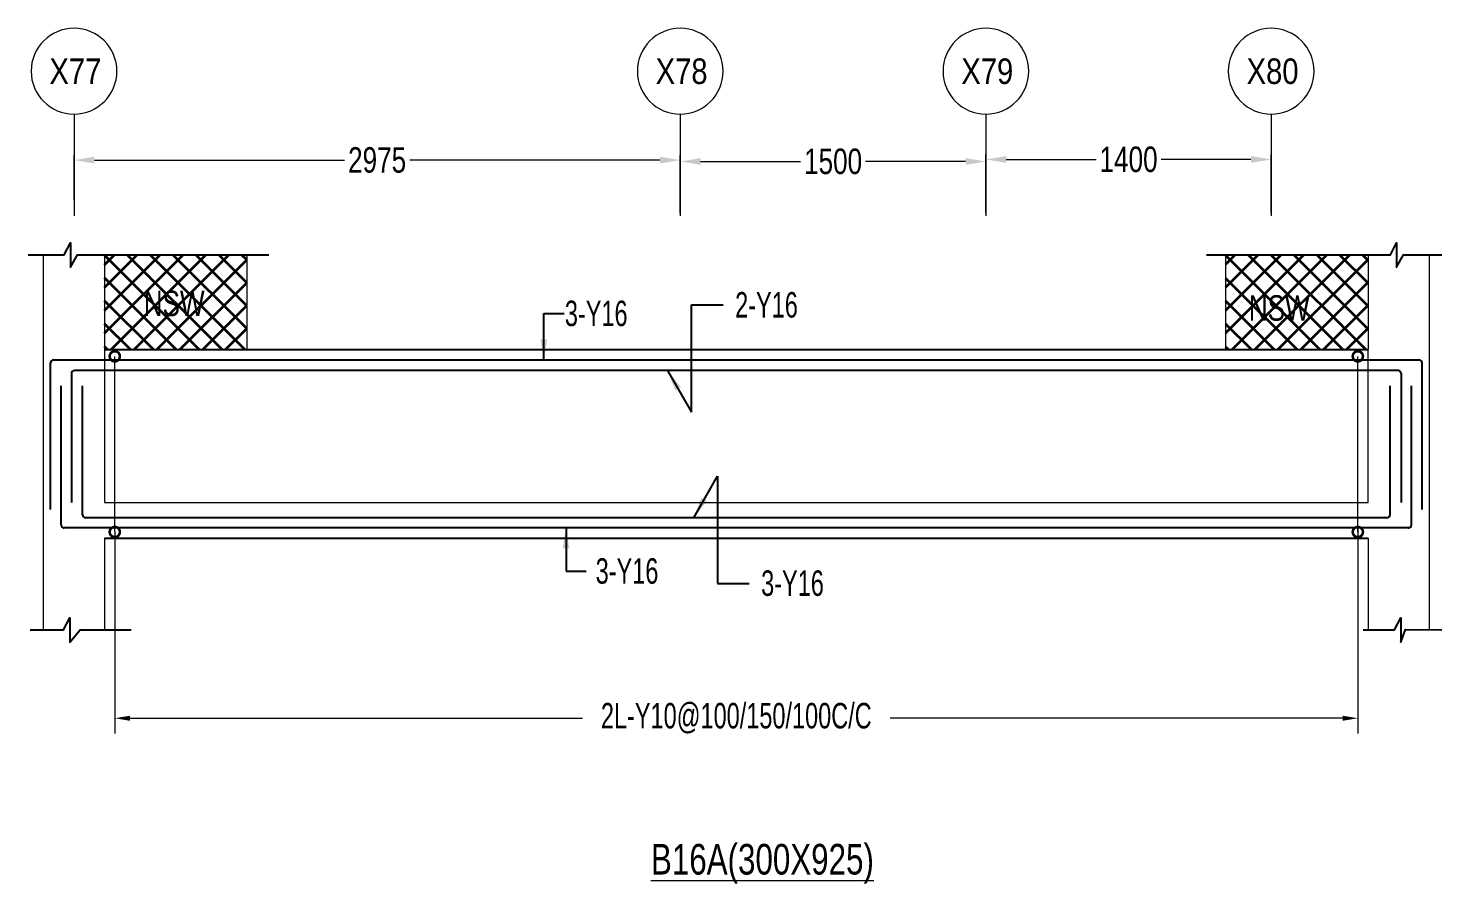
# Model space of a CAD drawing. Header units: millimetres. Extents: x -2697 to 288508, y -1308 to 60928.
# Drawn here: x 14934 to 21870, y 18004 to 22201 of the extents above; entities that cross this region are included whole.
import ezdxf
from ezdxf.enums import TextEntityAlignment as Align

# ---------------------------------------------------------------- set-up
doc = ezdxf.new("R2010")
doc.units = ezdxf.units.MM
doc.header["$LTSCALE"] = 100
for name, pattern in [('ACAD_ISO04W100', [30, 24, -3, 0, -3]), ('CONTINOUS', [0]), ('CONTINU', [0]), ('HIDDEN', [0.375, 0.25, -0.125])]:
    doc.linetypes.add(name, pattern=pattern)
doc.layers.get('Defpoints').update_dxf_attribs({"color": 1, "lineweight": 0})
for name, color, linetype in [('-S-ARROW', 253, 'Continuous'), ('-S-MISC', 8, 'Continuous'), ('-STR-BEAM', 7, 'CONTINU'), ('-STR-REINF', 3, 'Continuous'), ('-STR-TEXT', 6, 'Continuous'), ('rein', 3, 'Continuous')]:
    doc.layers.add(name, color=color, linetype=linetype)
for name, color, linetype, lineweight in [('-S-STIRUP', 11, 'Continuous', 9), ('-S-TEXT', 6, 'Continuous', 0), ('-STR-COLUMN', 5, 'HIDDEN', 13), ('-STR-RF-DIM', 252, 'CONTINOUS', 20), ('A-ANNO-GRID-LINE', 252, 'ACAD_ISO04W100', 20), ('A-ANNO-GRID-TEXT', 13, 'Continuous', 15), ('GRID DIM', 252, 'Continuous', 9), ('S-COL HATCH', 9, 'Continuous', 35), ('SEC TEXT', 9, 'Continuous', 18), ('SLAB LINE', 254, 'HIDDEN', 20)]:
    doc.layers.add(name, color=color, linetype=linetype, lineweight=lineweight)
doc.styles.add('BEAM-LS', font='romans.shx', dxfattribs={"width": 0.8})
doc.styles.add('Dim.s & Anno.(Misc.)', font='ARIALN.TTF')
doc.styles.add('SOBHA', font='swisscl.ttf', dxfattribs={"width": 0.9})
doc.styles.add('sobha.sed', font='swisscl.ttf')
doc.dimstyles.new('S-50', dxfattribs={"dimscale": 50, "dimtxt": 2.5, "dimasz": 2, "dimexe": 0.5, "dimexo": 0.25, "dimgap": 0.25, "dimtad": 0, "dimdec": 0, "dimrnd": 0.0005, "dimzin": 0, "dimdsep": 46, "dimtxsty": 'sobha.sed', "dimblk": 'OBLIQUE', "dimcen": 0.09, "dimclrd": 8, "dimclre": 8, "dimclrt": 6, "dimadec": 0, "dimazin": 0, "dimtfac": 1, "dimtdec": 0, "dimtofl": 0, "dimtmove": 2, "dimatfit": 3, "dimfxl": 0.18, "dimtolj": 1, "dimtzin": 0, "dimlwd": -1, "dimlwe": -1, "dimarcsym": 0})
doc.dimstyles.new('S-DIM50', dxfattribs={"dimscale": 50, "dimtxt": 2.5, "dimasz": 1.5, "dimexe": 1.5, "dimexo": 1, "dimgap": 0.5, "dimtad": 0, "dimdec": 0, "dimzin": 0, "dimdsep": 46, "dimtxsty": 'SOBHA', "dimcen": 0.09, "dimclrd": 256, "dimclre": 256, "dimclrt": 6, "dimadec": 5, "dimazin": 0, "dimtfac": 1, "dimtdec": 0, "dimtofl": 0, "dimtmove": 0, "dimatfit": 3, "dimfxl": 0.18, "dimtolj": 1, "dimtzin": 0, "dimlwd": -1, "dimlwe": -1, "dimarcsym": 0})
doc.dimstyles.new('STIRUP', dxfattribs={"dimscale": 50, "dimtxt": 2.5, "dimasz": 2.2, "dimexe": 0, "dimexo": 0, "dimgap": 0.5, "dimtad": 0, "dimdec": 0, "dimzin": 0, "dimdsep": 46, "dimtxsty": 'BEAM-LS', "dimblk": 'DOTSMALL', "dimcen": 0.09, "dimclrd": 256, "dimclre": 256, "dimclrt": 256, "dimadec": 5, "dimazin": 0, "dimtfac": 1, "dimtdec": 0, "dimtofl": 0, "dimtmove": 0, "dimatfit": 3, "dimldrblk": 'DOTSMALL', "dimfxl": 0, "dimfxlon": 1, "dimtolj": 1, "dimtzin": 0, "dimlwd": -1, "dimlwe": -1, "dimarcsym": 0})

# ---------------------------------------------------------------- blocks, each defined once
blk = doc.blocks.new('_DotSmall')
at = {"color": 0, "linetype": 'ByBlock', "const_width": 0.5}
blk.add_lwpolyline([(-0.0625, 0, 1), (0.0625, 0, 1)], format="xyb", close=True, dxfattribs=at)
blk = doc.blocks.new('*D295')
at = {"layer": '-S-STIRUP', "ltscale": 100, "transparency": 16777216}
blk.add_line((21458.7, 19729.4), (21458.7, 20591.1), dxfattribs=at)
at = {"layer": 'Defpoints', "color": 0, "linetype": 'CONTINU', "ltscale": 100, "transparency": 16777216}
for p in [(21458.7, 20591.1, 0), (21458.7, 20591.1), (21458.7, 19729.4, 0)]:
    blk.add_point(p, dxfattribs=at)
at = {"layer": '-S-STIRUP', "linetype": 'CONTINU', "ltscale": 100, "transparency": 16777216, "xscale": 100, "yscale": 100, "zscale": 100}
for p, rotation in [((21458.7, 20591.1), 90), ((21458.7, 19729.4), 270)]:
    blk.add_blockref('_DotSmall', p, dxfattribs=dict(at, rotation=rotation))
blk = doc.blocks.new('*D296')
at = {"layer": '-S-STIRUP', "ltscale": 100, "transparency": 16777216}
blk.add_line((15358.7, 19729.4), (15358.7, 20591.1), dxfattribs=at)
at = {"layer": 'Defpoints', "color": 0, "linetype": 'CONTINU', "ltscale": 100, "transparency": 16777216}
for p in [(15358.7, 20591.1, 0), (15358.7, 20591.1), (15358.7, 19729.4, 0)]:
    blk.add_point(p, dxfattribs=at)
at = {"layer": '-S-STIRUP', "linetype": 'CONTINU', "ltscale": 100, "transparency": 16777216, "xscale": 100, "yscale": 100, "zscale": 100}
for p, rotation in [((15358.7, 20591.1), 90), ((15358.7, 19729.4), 270)]:
    blk.add_blockref('_DotSmall', p, dxfattribs=dict(at, rotation=rotation))
blk = doc.blocks.new('*D297')
at = {"layer": '-STR-RF-DIM', "transparency": 16777216}
for p, q in [((15358.7, 19729.4), (15358.7, 18740.5)), ((21458.7, 19749.1), (21458.7, 18740.5)), ((15433.7, 18815.5), (17653.8, 18815.5)), ((21383.7, 18815.5), (19163.5, 18815.5))]:
    blk.add_line(p, q, dxfattribs=at)
for points in [[(15433.7, 18828), (15433.7, 18803), (15358.7, 18815.5)], [(21383.7, 18828), (21383.7, 18803), (21458.7, 18815.5)]]:
    blk.add_solid(points, dxfattribs=at)
at = {"layer": 'Defpoints', "color": 0, "transparency": 16777216}
for p in [(15358.7, 19729.4, 0), (21458.7, 19749.1, 0), (15358.7, 18815.5)]:
    blk.add_point(p, dxfattribs=at)
at = {"layer": '-STR-RF-DIM', "color": 6, "transparency": 16777216, "insert": (18408.7, 18815.5), "char_height": 125, "attachment_point": 5, "style": 'SOBHA'}
blk.add_mtext('\\A1;2L-Y10@100/150/100C/C', dxfattribs=at)
blk = doc.blocks.new('_Oblique')
at = {"color": 0, "linetype": 'ByBlock', "lineweight": -2}
blk.add_line((-0.5, -0.5), (0.5, 0.5), dxfattribs=at)
blk = doc.blocks.new('A-SYMB_Grid')
blk.add_circle((0, 0), 4.21)
at = {"style": 'Dim.s & Anno.(Misc.)'}
blk.add_attdef('GRID', text='', height=3, dxfattribs=at).set_placement((0, 0), align=Align.MIDDLE_CENTER)
blk = doc.blocks.new('*D298')
at = {"layer": 'Defpoints', "color": 0, "transparency": 16777216}
for p in [(18133.7, 21553.9), (15158.7, 21344.3), (18133.7, 21280.5)]:
    blk.add_point(p, dxfattribs=at)
at = {"layer": 'GRID DIM', "transparency": 16777216}
for p, q in [((15158.7, 21356.8), (15158.7, 21578.9)), ((18133.7, 21293), (18133.7, 21578.9)), ((15258.7, 21553.9), (16485.6, 21553.9)), ((18033.7, 21553.9), (16806.8, 21553.9))]:
    blk.add_line(p, q, dxfattribs=at)
for points in [[(15258.7, 21570.5), (15258.7, 21537.2), (15158.7, 21553.9)], [(18033.7, 21570.5), (18033.7, 21537.2), (18133.7, 21553.9)]]:
    blk.add_solid(points, dxfattribs=at)
at = {"layer": 'GRID DIM', "color": 13, "transparency": 16777216, "insert": (16646.2, 21553.9), "char_height": 125, "attachment_point": 5, "style": 'sobha.sed'}
blk.add_mtext('\\A1;2975', dxfattribs=at)
blk = doc.blocks.new('*D309')
at = {"layer": 'Defpoints', "color": 0, "transparency": 16777216}
for p in [(19633.7, 21547), (18133.7, 21280.5, 0), (19633.7, 21280.5, 0)]:
    blk.add_point(p, dxfattribs=at)
at = {"layer": 'GRID DIM', "transparency": 16777216}
for p, q in [((18133.7, 21293), (18133.7, 21572)), ((19633.7, 21293), (19633.7, 21572)), ((18233.7, 21547), (18724.3, 21547)), ((19533.7, 21547), (19043.1, 21547))]:
    blk.add_line(p, q, dxfattribs=at)
for points in [[(18233.7, 21563.7), (18233.7, 21530.3), (18133.7, 21547)], [(19533.7, 21563.7), (19533.7, 21530.3), (19633.7, 21547)]]:
    blk.add_solid(points, dxfattribs=at)
at = {"layer": 'GRID DIM', "color": 13, "transparency": 16777216, "insert": (18883.7, 21547), "char_height": 125, "attachment_point": 5, "style": 'sobha.sed'}
blk.add_mtext('\\A1;1500', dxfattribs=at)
blk = doc.blocks.new('*D310')
at = {"layer": 'Defpoints', "color": 0, "transparency": 16777216}
for p in [(21033.7, 21557), (19633.7, 21318), (21033.7, 21280.5, 0)]:
    blk.add_point(p, dxfattribs=at)
at = {"layer": 'GRID DIM', "transparency": 16777216}
for p, q in [((19633.7, 21330.5), (19633.7, 21582)), ((21033.7, 21293), (21033.7, 21582)), ((19733.7, 21557), (20174.3, 21557)), ((20933.7, 21557), (20493.1, 21557))]:
    blk.add_line(p, q, dxfattribs=at)
for points in [[(19733.7, 21573.7), (19733.7, 21540.3), (19633.7, 21557)], [(20933.7, 21573.7), (20933.7, 21540.3), (21033.7, 21557)]]:
    blk.add_solid(points, dxfattribs=at)
at = {"layer": 'GRID DIM', "color": 13, "transparency": 16777216, "insert": (20333.7, 21557), "char_height": 125, "attachment_point": 5, "style": 'sobha.sed'}
blk.add_mtext('\\A1;1400', dxfattribs=at)

msp = doc.modelspace()

# ---------------------------------------------------------------- hatches: boundary and pattern name
at = {"layer": 'S-COL HATCH'}
h = msp.add_hatch(dxfattribs=at)
h.set_pattern_fill('ANSI37', color=8, scale=25)
h.set_pattern_definition([(45, (52095.21, -188793.01), (-56.1266, 56.1266), []), (135, (52095.21, -188793.01), (-56.1266, -56.1266), [])])
h.paths.add_polyline_path([(16006.21, 21089.09), (15308.71, 21089.09), (15308.71, 20624.09), (16006.21, 20624.09)])
h.paths.add_polyline_path([(15308.71, 19699.09), (15308.71, 19699.09), (15308.71, 19249.09), (15308.71, 19249.09)])
h.paths.add_polyline_path([(21508.67, 19699.09), (21508.67, 19699.09), (21508.67, 19249.09), (21508.67, 19249.09)])
h.paths.add_polyline_path([(21508.67, 21089.09), (20811.21, 21089.09), (20811.21, 20624.09), (21508.67, 20624.09)])
h.paths.add_polyline_path([(15469.41, 19249.09), (15834.78, 19249.09), (15833.52, 19249.09), (15468.14, 19249.09)])
h.paths.add_polyline_path([(20891.1, 19699.09), (21256.47, 19699.09)])

# ---------------------------------------------------------------- linework, layer by layer
at = {"layer": '-S-MISC', "linetype": 'ByBlock', "ltscale": 1000, "elevation": 0}
for points in [[(14934.21, 21089.09), (15109.78, 21089.09), (15140.65, 21148.75), (15140.65, 21028.59), (15176.49, 21089.09), (16114.68, 21089.09)], [(20715.64, 21089.09), (21618.24, 21089.09), (21649.11, 21148.75), (21649.11, 21028.59), (21682.68, 21089.09), (21870.42, 21089.09)], [(14944.21, 19249.09), (15107.79, 19249.09), (15138.66, 19308.75), (15138.66, 19188.59), (15188.51, 19249.09), (15439.94, 19249.09)], [(21484.52, 19249.09), (21638.15, 19249.09), (21669.02, 19308.75), (21669.02, 19188.59), (21691.88, 19250.65), (21870.42, 19249.09)]]:
    msp.add_lwpolyline(points, dxfattribs=at)
at = {"layer": '-STR-BEAM'}
for p, q in [((15308.71, 20624.09, 0), (21508.67, 20624.09, 0)), ((15308.71, 19699.09, 0), (21508.67, 19699.09, 0))]:
    msp.add_line(p, q, dxfattribs=at)
at = {"layer": '-STR-COLUMN', "linetype": 'Continuous', "ltscale": 10}
for p, q in [((15008.71, 19249.09, 0), (15008.71, 21089.09, 0)), ((15308.71, 21089.09, 0), (15308.71, 20624.09, 0)), ((16006.21, 21089.09, 0), (16006.21, 20624.09, 0)), ((20811.17, 20624.09, 0), (20811.17, 21089.09, 0)), ((21508.67, 21089.09, 0), (21508.67, 20624.09, 0)), ((21808.67, 21089.09, 0), (21808.67, 19249.09, 0)), ((15308.71, 19699.09, 0), (15308.71, 19249.09, 0)), ((21508.67, 19699.09, 0), (21508.67, 19249.09, 0))]:
    msp.add_line(p, q, dxfattribs=at)
at = {"layer": '-STR-REINF', "ltscale": 10}
for p, q in [((15043.71, 19839.73, 0), (15043.71, 20559.09, 0)), ((15058.71, 20574.09, 0), (21758.67, 20574.09, 0)), ((21773.67, 19839.73, 0), (21773.67, 20559.09, 0)), ((15145.71, 20506.38, 0), (15145.71, 19873.8, 0)), ((21660.51, 20521.38, 0), (15160.71, 20521.38, 0)), ((21671.67, 20506.38, 0), (21671.67, 19873.8, 0)), ((15095.71, 19764.09, 0), (15095.71, 20446.67, 0)), ((15200.71, 19814.09, 0), (15200.71, 20446.67, 0)), ((21616.67, 19814.09, 0), (21616.67, 20446.67, 0)), ((21721.67, 19764.09, 0), (21721.67, 20446.67, 0)), ((21601.67, 19799.09, 0), (15215.71, 19799.09, 0)), ((21710.51, 19749.09, 0), (15110.71, 19749.09, 0))]:
    msp.add_line(p, q, dxfattribs=at)
for centre, start, end in [((15160.71, 20506.38, 0), 90, 180), ((21656.67, 20506.38, 0), 0, 90), ((15215.71, 19814.09, 0), 180, 270), ((21601.67, 19814.09, 0), 270, 0)]:
    msp.add_arc(centre, 15, start, end, dxfattribs=at)
at = {"layer": 'A-ANNO-GRID-LINE', "ltscale": 40}
for p, q in [((15158.7, 21779.38, 0), (15158.7, 21280.54, 0)), ((18133.7, 21779.38, 0), (18133.7, 21280.54, 0)), ((19633.7, 21779.38, 0), (19633.7, 21280.54, 0)), ((21033.7, 21779.38, 0), (21033.7, 21280.54, 0))]:
    msp.add_line(p, q, dxfattribs=at)
at = {"layer": 'rein', "ltscale": 10}
for centre, start, end in [((15058.71, 20559.09, 0), 90, 180), ((21758.67, 20559.09, 0), 0, 90), ((15110.71, 19764.09, 0), 180, 270), ((21706.67, 19764.09, 0), 270, 0)]:
    msp.add_arc(centre, 15, start, end, dxfattribs=at)
at = {"layer": 'SLAB LINE', "color": 9, "linetype": 'HIDDEN', "ltscale": 0.1}
for p, q in [((15308.71, 20624.09, 0), (15308.71, 19874.09, 0)), ((21508.67, 19874.09, 0), (21508.67, 20624.09, 0)), ((15308.71, 19874.09, 0), (21508.67, 19874.09, 0))]:
    msp.add_line(p, q, dxfattribs=at)

# ---------------------------------------------------------------- block references
at = {"layer": 'A-ANNO-GRID-TEXT'}
ref = msp.add_blockref('A-SYMB_Grid', (15158.7, 21990.01, 0), dxfattribs=dict(at, xscale=-50, yscale=50, zscale=50))
ref.add_attrib('GRID', 'X77', dxfattribs={"layer": '0', "height": 125, "style": 'Dim.s & Anno.(Misc.)'}).set_placement((15165.35, 21990.01, 0), align=Align.MIDDLE_CENTER)
ref = msp.add_blockref('A-SYMB_Grid', (18133.7, 21990.01, 0), dxfattribs=dict(at, xscale=-50, yscale=50, zscale=50))
ref.add_attrib('GRID', 'X78', dxfattribs={"layer": '0', "height": 125, "style": 'Dim.s & Anno.(Misc.)'}).set_placement((18140.35, 21990.01, 0), align=Align.MIDDLE_CENTER)
ref = msp.add_blockref('A-SYMB_Grid', (19633.7, 21990.01, 0), dxfattribs=dict(at, xscale=-50, yscale=50, zscale=50))
ref.add_attrib('GRID', 'X79', dxfattribs={"layer": '0', "height": 125, "style": 'Dim.s & Anno.(Misc.)'}).set_placement((19640.35, 21990.01, 0), align=Align.MIDDLE_CENTER)
ref = msp.add_blockref('A-SYMB_Grid', (21033.7, 21990.01, 0), dxfattribs=dict(at, xscale=-50, yscale=50, zscale=50))
ref.add_attrib('GRID', 'X80', dxfattribs={"layer": '0', "height": 125, "style": 'Dim.s & Anno.(Misc.)'}).set_placement((21040.35, 21990.01, 0), align=Align.MIDDLE_CENTER)

# ---------------------------------------------------------------- texts
at = {"layer": '-S-TEXT', "color": 6, "style": 'sobha.sed'}
for p in [(15500.68, 20788.56, 178586.59), (20923.64, 20765.85, 0)]:
    msp.add_text('NSW', height=125, dxfattribs=at).set_placement(p)
at = {"layer": '-STR-TEXT', "color": 6, "char_height": 125, "style": 'SOBHA'}
for s, insert, attachment_point in [('\\A1;2-Y16', (18710.64, 20906.36, 0), 3), ('\\A1;3-Y16', (17567.5, 20864.37, 0), 1), ('\\A1;3-Y16', (18026.3, 19473.82, 0), 9), ('\\A1;3-Y16', (18838.34, 19414.11, 0), 9)]:
    msp.add_mtext(s, dxfattribs=dict(at, insert=insert, attachment_point=attachment_point))
at = {"layer": 'SEC TEXT', "color": 1, "linetype": 'ByBlock', "style": 'sobha.sed'}
msp.add_text('%%UB16A(300X925)', height=150, rotation=0.010721, dxfattribs=at).set_placement((17989.86, 18048.73, 0))

# ---------------------------------------------------------------- dimensions: what is measured, and where the dimension line sits
at = {"layer": '-S-STIRUP', "linetype": 'CONTINU', "ltscale": 100}
for base, p1, p2, picture, middle in [((15358.71, 20591.09, 0), (15358.71, 19729.38, 0), (15358.71, 20591.09, 0), '*D296', (15358.71, 20160.23, 0)), ((21458.67, 20591.09, 178586.59), (21458.67, 19729.38, 178586.59), (21458.67, 20591.09, 178586.59), '*D295', (21458.67, 20160.23, 178586.59))]:
    dim = msp.add_linear_dim(base=base, p1=p1, p2=p2, angle=90, text=' ', dimstyle='STIRUP', override={"dimasz": 2}, dxfattribs=at)
    dim.commit()
    dim.dimension.update_dxf_attribs({"geometry": picture, "text_midpoint": middle})
at = {"layer": '-STR-RF-DIM'}
dim = msp.add_linear_dim(base=(15358.71, 18815.51, 0), p1=(21458.67, 19749.09, 0), p2=(15358.71, 19729.38, 0), angle=180, text='2L-Y10@100/150/100C/C', dimstyle='S-DIM50', override={"dimscale": 1, "dimtxt": 125, "dimasz": 75, "dimexe": 75, "dimexo": 0, "dimgap": 25, "dimsah": 1, "dimcen": 4.5, "dimfxl": 75}, dxfattribs=at)
dim.commit()
dim.dimension.update_dxf_attribs({"geometry": '*D297', "text_midpoint": (18408.69, 18815.51, 0)})
at = {"layer": 'GRID DIM'}
for base, p1, p2, picture, middle in [((18133.7, 21553.87, 0), (15158.7, 21344.35, 0), (18133.7, 21280.54, 0), '*D298', (16646.2, 21553.87, 0)), ((19633.7, 21546.99, 0), (18133.7, 21280.54, 0), (19633.7, 21280.54, 0), '*D309', (18883.7, 21546.99, 0)), ((21033.7, 21556.99, 0), (19633.7, 21318.04, 0), (21033.7, 21280.54, 0), '*D310', (20333.7, 21556.99, 0))]:
    dim = msp.add_linear_dim(base=base, p1=p1, p2=p2, dimstyle='S-50', override={"dimsah": 1, "dimclrd": 256, "dimclre": 256, "dimclrt": 13, "dimtmove": 1}, dxfattribs=at)
    dim.commit()
    dim.dimension.update_dxf_attribs({"geometry": picture, "text_midpoint": middle})

# ---------------------------------------------------------------- leaders
at = {"layer": '-S-ARROW'}
for points in [[(18073.46, 20518.59, 0), (18188.94, 20317.15, 0), (18188.94, 20843.54, 0), (18343.63, 20843.54, 0)], [(17464.14, 20574.09, 0), (17464.14, 20801.87, 0), (17563.18, 20801.87, 0)], [(18201.17, 19801.88, 0), (18316.65, 20003.32, 0), (18316.65, 19476.93, 0), (18471.33, 19476.93, 0)], [(17573.23, 19749.09, 0), (17573.23, 19536.32, 0), (17672.27, 19536.32, 0)]]:
    msp.add_leader(points, dimstyle='S-50', override={"dimasz": 2, "dimgap": 0.1, "dimtad": 0}, dxfattribs=at)

doc.saveas('drawing.dxf')
